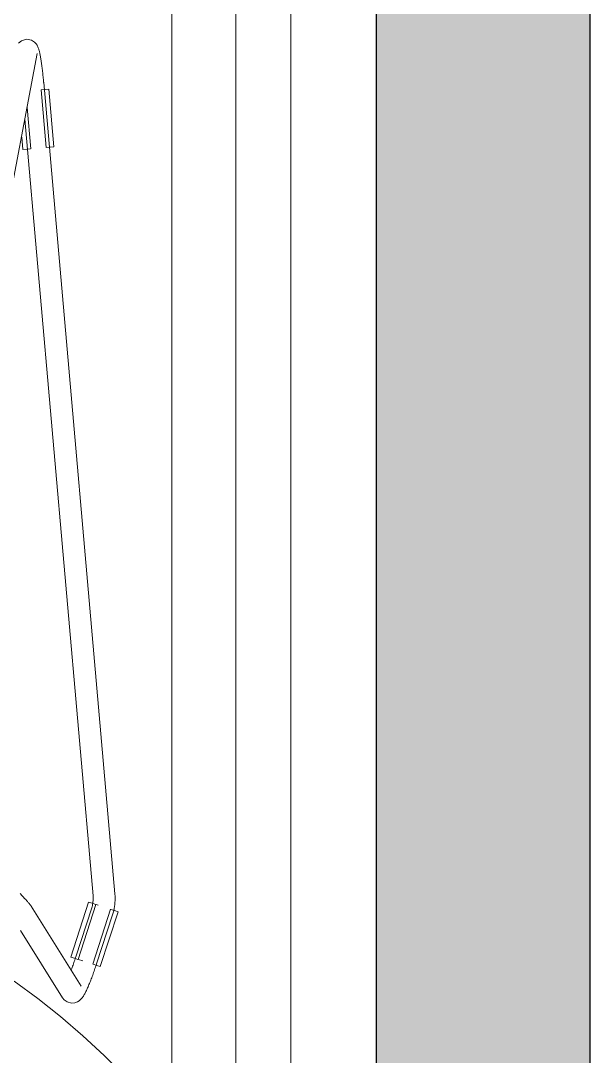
# Model space of a CAD drawing. Header units: millimetres. Extents: x 155927 to 317870, y -36033 to 97293.
# Drawn here: x 159180 to 159492, y 12593 to 13158 of the extents above; entities that cross this region are included whole.
import ezdxf

# ---------------------------------------------------------------- set-up
doc = ezdxf.new("R2010")
doc.units = ezdxf.units.MM
doc.header["$MEASUREMENT"] = 0
for name, color, linetype, lineweight in [('A-WALL-PATT', 7, 'CONTINUOUS', 9), ('I-FURN', 8, 'CONTINUOUS', 9), ('I-WALL', 7, 'CONTINUOUS', 9)]:
    doc.layers.add(name, color=color, linetype=linetype, lineweight=lineweight)

msp = doc.modelspace()

# ---------------------------------------------------------------- hatches: boundary and pattern name
at = {"layer": 'A-WALL-PATT'}
for points in [[(159491.83, 9865.11), (159491.83, 13607.61), (159476.83, 13607.61), (159476.83, 9865.11), (159481.75, 9865.11)], [(159476.83, 9850.11), (159476.83, 13505.61), (159374.83, 13505.61), (159374.83, 9850.11)]]:
    msp.add_hatch(color=256, dxfattribs=at).paths.add_polyline_path(points, flags=0)

# ---------------------------------------------------------------- linework, layer by layer
at = {"layer": 'I-FURN'}
for p, q in [((159263.1, 13338.89), (159263.1, 10938.89)), ((159298.1, 10938.89), (159298.1, 13338.89)), ((159298.1, 10938.89), (159298.1, 13338.89)), ((159328.1, 13338.89), (159328.1, 10938.89)), ((159180.83, 13147.45), (159179.25, 13146.12)), ((159180.83, 13147.45), (159183.58, 13148.28)), ((159183.58, 13148.28), (159186.34, 13147.8)), ((159186.34, 13147.8), (159187.99, 13146.75)), ((159187.99, 13146.75), (159188.85, 13145.85)), ((159188.85, 13145.85), (159189.33, 13145.14)), ((159189.33, 13145.14), (159189.63, 13144.58)), ((159189.63, 13144.58), (159189.85, 13144.11)), ((159170.67, 13041.16), (159189.48, 13140.45)), ((159189.85, 13144.11), (159190.02, 13143.68)), ((159190.02, 13143.68), (159190.16, 13143.28)), ((159190.16, 13143.28), (159190.28, 13142.88)), ((159190.28, 13142.88), (159190.4, 13142.48)), ((159190.4, 13142.48), (159190.51, 13142.08)), ((159190.51, 13142.08), (159190.61, 13141.67)), ((159190.61, 13141.67), (159190.71, 13141.24)), ((159190.71, 13141.24), (159190.81, 13140.8)), ((159190.81, 13140.8), (159190.9, 13140.34)), ((159190.9, 13140.34), (159191, 13139.86)), ((159191, 13139.86), (159191.1, 13139.37)), ((159191.1, 13139.37), (159191.19, 13138.85)), ((159191.19, 13138.85), (159191.28, 13138.32)), ((159191.28, 13138.32), (159191.38, 13137.77)), ((159191.38, 13137.77), (159191.47, 13137.2)), ((159191.47, 13137.2), (159191.56, 13136.61)), ((159191.56, 13136.61), (159191.65, 13136.01)), ((159191.65, 13136.01), (159191.74, 13135.39)), ((159191.74, 13135.39), (159191.83, 13134.76)), ((159191.83, 13134.76), (159191.92, 13134.11)), ((159191.92, 13134.11), (159192.01, 13133.44)), ((159192.01, 13133.44), (159192.1, 13132.77)), ((159192.1, 13132.77), (159192.18, 13132.08)), ((159192.18, 13132.08), (159192.27, 13131.38)), ((159192.27, 13131.38), (159192.35, 13130.67)), ((159192.35, 13130.67), (159192.43, 13129.95)), ((159192.43, 13129.95), (159192.51, 13129.23)), ((159192.51, 13129.23), (159192.59, 13128.49)), ((159192.59, 13128.49), (159192.66, 13127.76)), ((159192.66, 13127.76), (159192.74, 13127.01)), ((159192.74, 13127.01), (159192.81, 13126.26)), ((159192.81, 13126.26), (159192.88, 13125.51)), ((159192.88, 13125.51), (159192.95, 13124.76)), ((159192.95, 13124.76), (159192.96, 13124.6)), ((159231.91, 12681.28), (159192.96, 13124.6)), ((159191.54, 13120.62), (159194.3, 13089.21)), ((159191.67, 13120.64), (159193.73, 13120.82)), ((159193.73, 13120.82), (159195.78, 13121)), ((159195.78, 13121), (159198.54, 13089.59)), ((159185.86, 13088.47), (159183.88, 13110.95)), ((159182.67, 13104.58), (159219.95, 12680.23)), ((159181.03, 13094.86), (159181.63, 13088.1)), ((159183.67, 13088.28), (159181.63, 13088.1)), ((159185.73, 13088.46), (159183.67, 13088.28)), ((159196.49, 13089.41), (159194.43, 13089.22)), ((159198.54, 13089.59), (159196.49, 13089.41)), ((159180.51, 12681.09), (159180.11, 12681.53)), ((159180.9, 12680.67), (159180.51, 12681.09)), ((159181.28, 12680.25), (159180.9, 12680.67)), ((159231.92, 12681.24), (159231.91, 12681.28)), ((159231.99, 12680.1), (159231.92, 12681.24)), ((159181.65, 12679.85), (159181.28, 12680.25)), ((159182.01, 12679.46), (159181.65, 12679.85)), ((159182.35, 12679.08), (159182.01, 12679.46)), ((159182.68, 12678.72), (159182.35, 12679.08)), ((159182.99, 12678.37), (159182.68, 12678.72)), ((159183.3, 12678.03), (159182.99, 12678.37)), ((159183.58, 12677.71), (159183.3, 12678.03)), ((159183.86, 12677.4), (159183.58, 12677.71)), ((159184.11, 12677.1), (159183.86, 12677.4)), ((159184.36, 12676.82), (159184.11, 12677.1)), ((159184.59, 12676.56), (159184.36, 12676.82)), ((159184.8, 12676.31), (159184.59, 12676.56)), ((159185, 12676.06), (159184.8, 12676.31)), ((159185.19, 12675.83), (159185, 12676.06)), ((159185.37, 12675.61), (159185.19, 12675.83)), ((159185.54, 12675.39), (159185.37, 12675.61)), ((159185.72, 12675.16), (159185.54, 12675.39)), ((159185.9, 12674.9), (159185.72, 12675.16)), ((159186.12, 12674.58), (159185.9, 12674.9)), ((159217.47, 12676.81), (159207.78, 12646.81)), ((159211.82, 12645.5), (159221.51, 12675.51)), ((159217.47, 12676.81), (159219.42, 12676.18)), ((159219.58, 12674.97), (159219.41, 12674.33)), ((159219.42, 12676.18), (159221.39, 12675.55)), ((159219.72, 12675.62), (159219.58, 12674.97)), ((159219.83, 12676.27), (159219.72, 12675.62)), ((159219.92, 12676.93), (159219.83, 12676.27)), ((159219.98, 12677.59), (159219.92, 12676.93)), ((159219.96, 12680.23), (159220, 12679.57)), ((159220.01, 12678.25), (159219.98, 12677.59)), ((159220, 12679.57), (159220.02, 12678.91)), ((159220.02, 12678.91), (159220.01, 12678.25)), ((159221.61, 12675.48), (159222.77, 12675.1)), ((159231.68, 12674.4), (159231.84, 12675.54)), ((159231.84, 12675.54), (159231.94, 12676.67)), ((159231.94, 12676.67), (159232, 12677.81)), ((159232.02, 12678.96), (159231.99, 12680.1)), ((159232, 12677.81), (159232.02, 12678.96)), ((159213.42, 12630.99), (159186.12, 12674.58)), ((159219.21, 12673.67), (159210.5, 12646.86)), ((159219.22, 12673.7), (159219.21, 12673.67)), ((159219.41, 12674.33), (159219.22, 12673.7)), ((159229.58, 12672.9), (159219.89, 12642.9)), ((159221.91, 12643.15), (159230.63, 12669.97)), ((159233.62, 12671.6), (159223.93, 12641.59)), ((159229.7, 12672.87), (159231.67, 12672.23)), ((159230.63, 12669.97), (159230.96, 12671.06)), ((159230.96, 12671.06), (159231.24, 12672.16)), ((159231.24, 12672.16), (159231.49, 12673.28)), ((159231.49, 12673.28), (159231.68, 12674.4)), ((159231.67, 12672.23), (159233.62, 12671.6)), ((159180.22, 12661.39), (159203.25, 12624.62)), ((159209.73, 12646.18), (159207.78, 12646.81)), ((159210.16, 12645.84), (159210.39, 12646.53)), ((159210.39, 12646.53), (159210.5, 12646.86)), ((159208.29, 12640.5), (159208.53, 12641.14)), ((159208.53, 12641.14), (159208.76, 12641.79)), ((159208.76, 12641.79), (159209, 12642.44)), ((159209, 12642.44), (159209.23, 12643.11)), ((159209.23, 12643.11), (159209.47, 12643.78)), ((159209.47, 12643.78), (159209.7, 12644.46)), ((159209.7, 12644.46), (159209.93, 12645.15)), ((159211.7, 12645.54), (159209.73, 12646.18)), ((159209.93, 12645.15), (159210.16, 12645.84)), ((159211.92, 12645.47), (159214.4, 12644.67)), ((159221.98, 12642.22), (159220.01, 12642.86)), ((159221.02, 12640.48), (159221.27, 12641.22)), ((159221.27, 12641.22), (159221.52, 12641.95)), ((159221.52, 12641.95), (159221.76, 12642.69)), ((159221.76, 12642.69), (159221.91, 12643.15)), ((159223.93, 12641.59), (159221.98, 12642.22)), ((159208.06, 12639.88), (159208.29, 12640.5)), ((159218.99, 12634.88), (159219.25, 12635.54)), ((159219.25, 12635.54), (159219.5, 12636.22)), ((159219.5, 12636.22), (159219.76, 12636.91)), ((159219.76, 12636.91), (159220.01, 12637.61)), ((159220.01, 12637.61), (159220.27, 12638.32)), ((159220.27, 12638.32), (159220.52, 12639.03)), ((159220.52, 12639.03), (159220.77, 12639.75)), ((159220.77, 12639.75), (159221.02, 12640.48)), ((159189.69, 12624.24), (159176.77, 12633.67)), ((159216.54, 12629.03), (159216.78, 12629.54)), ((159216.78, 12629.54), (159217.01, 12630.07)), ((159217.01, 12630.07), (159217.25, 12630.61)), ((159217.25, 12630.61), (159217.5, 12631.18)), ((159217.5, 12631.18), (159217.74, 12631.75)), ((159217.74, 12631.75), (159217.99, 12632.35)), ((159217.99, 12632.35), (159218.24, 12632.96)), ((159218.24, 12632.96), (159218.49, 12633.59)), ((159218.49, 12633.59), (159218.74, 12634.23)), ((159218.74, 12634.23), (159218.99, 12634.88)), ((159202.22, 12614.29), (159189.69, 12624.24)), ((159204.15, 12623.5), (159203.25, 12624.62)), ((159213, 12623.47), (159213.47, 12623.94)), ((159213.47, 12623.94), (159213.84, 12624.36)), ((159213.84, 12624.36), (159214.15, 12624.76)), ((159214.15, 12624.76), (159214.43, 12625.16)), ((159214.43, 12625.16), (159214.68, 12625.54)), ((159214.68, 12625.54), (159214.92, 12625.93)), ((159214.92, 12625.93), (159215.16, 12626.33)), ((159215.16, 12626.33), (159215.39, 12626.74)), ((159215.39, 12626.74), (159215.62, 12627.17)), ((159215.62, 12627.17), (159215.85, 12627.61)), ((159215.85, 12627.61), (159216.08, 12628.07)), ((159216.08, 12628.07), (159216.31, 12628.54)), ((159216.31, 12628.54), (159216.54, 12629.03)), ((159204.15, 12623.5), (159205.88, 12622.28)), ((159205.88, 12622.28), (159208.11, 12621.69)), ((159208.11, 12621.69), (159210.08, 12621.86)), ((159210.08, 12621.86), (159211.46, 12622.39)), ((159211.46, 12622.39), (159212.37, 12622.95)), ((159212.37, 12622.95), (159213, 12623.47)), ((159214.34, 12603.85), (159202.22, 12614.29)), ((159226.04, 12592.94), (159214.34, 12603.85)), ((159237.29, 12581.56), (159226.04, 12592.94))]:
    msp.add_line(p, q, dxfattribs=at)
at = {"layer": 'I-WALL', "lineweight": 30}
for p, q in [((159491.83, 9865.11), (159491.83, 13607.61)), ((159374.83, 13505.61), (159374.83, 9850.11))]:
    msp.add_line(p, q, dxfattribs=at)

doc.saveas('drawing.dxf')
